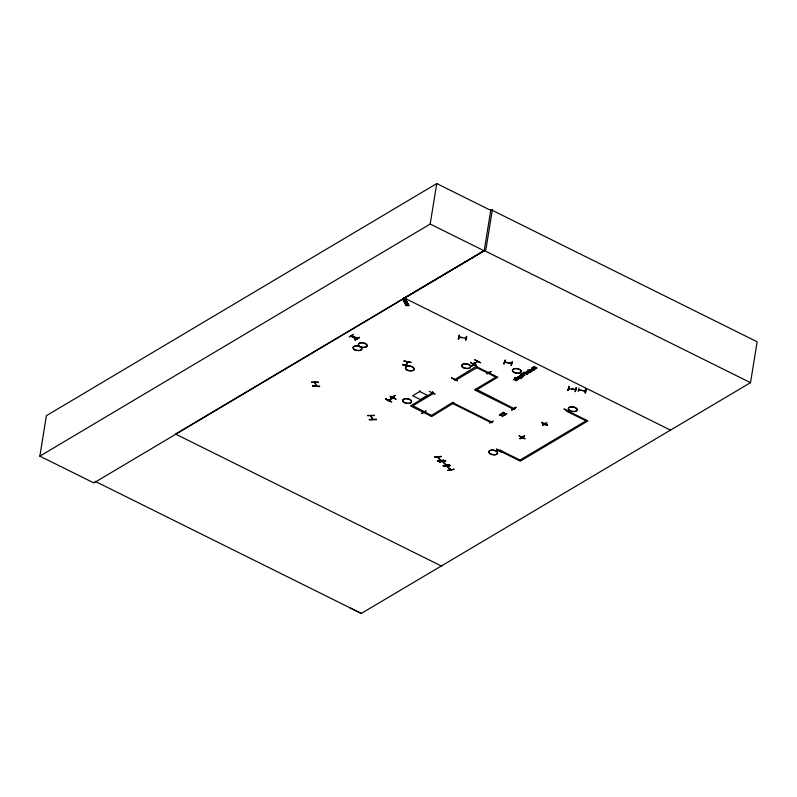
<?xml version="1.0" encoding="UTF-8"?>
<svg xmlns="http://www.w3.org/2000/svg" width="797" height="797" viewBox="0 0 797 797"><rect width="100%" height="100%" fill="white"/><g stroke="black" fill="none" stroke-linecap="round" stroke-linejoin="round"><path stroke-width="1.2" d="M369.34 419.282L369.38 419.83L376.244 419.71M406.191 364.727L406.151 365.365L407.287 361.878M319.577 386.007L319.577 386.535L312.534 385.957M534.159 369.24L534.448 369.748L532.257 368.294M410.923 362.505L403.979 360.852M349.654 607.712L361.29 613.431L750.525 382.66L757.15 341.783L490.862 209.611L484.187 250.826L93.847 482.942L39.85 456.143L46.405 415.675L436.746 183.569L490.743 210.368M311.547 382.152L318.601 382.251L311.537 382.261M312.514 386.017L319.577 386.545L312.573 385.678M315.373 382.261L314.994 382.819L315.024 381.873M315.891 385.2L316.12 385.848M316.14 385.21L316.19 386.166L315.253 382.51M349.156 337.041L353.42 334.262M356.767 338.486L351.078 335.617M355.163 340.05C363.691 334.461 357.096 340.08 354.894 339.572M367.606 415.516L374.451 415.436L367.467 415.626M372.548 419.531L370.814 415.855L371.362 415.805M371.332 416.203L372.837 419.581L372.468 418.744M372.707 418.734L372.717 419.242M376.194 419.202L376.244 419.75M376.204 419.252L369.28 419.62M386.037 398.649C385.041 399.496 391.636 402.804 391.735 401.509M389.265 399.676L389.464 399.775M390.181 396.537L396.109 399.257L390.241 396.199M395.212 395.471L391.018 397.932M393.17 397.494L392.811 398.261L392.532 397.763M393.1 398.092L392.931 397.324L388.727 400.323M393.618 397.394L393.828 396.886M395.163 395.481L390.958 398.261M402.834 364.339C402.146 365.415 410.017 367.018 409.817 365.763M406.36 364.428L406.151 365.365L406.55 364.757M406.49 365.355L406.6 364.478M39.85 456.143L430.191 224.027L436.746 183.569M410.953 362.276L403.92 361.19M412.477 405.484L431.476 415.456M419.72 391.546L427.431 395.372L420.378 399.566L412.667 395.74L419.72 391.546L419.87 390.62M425.887 411.013L421.922 413.633L421.653 413.135M423.058 411.551L423.087 412.039M423.207 411.461L423.775 412.208M429.304 391.297L434.783 394.356L435.072 393.887M432.363 392.254L432.273 392.841L432.801 392.154M432.542 392.473L432.632 391.885L432.133 392.682M441.1 456.322L434.614 457.02M437.394 461.055C448.751 458.833 443.301 461.911 437.453 460.716M440.721 460.616L437.922 457.398L438.3 456.98M457.358 380.906L451.65 377.788M459.431 335.089L458.235 338.924L458.683 338.655M445.762 460.796L439.645 461.911M454.141 379.452L453.951 379.352M443.002 461.692L446.091 465.309L445.762 464.492M430.659 415.944L452.935 402.246M443.331 466.006C454.967 463.465 447.964 466.086 443.192 465.508M451.64 378.047L457.348 380.647M454.041 402.794L431.775 416.492L410.475 405.922L432.661 392.732L433.777 393.28L411.591 406.47M444.128 466.454L450.245 465.348M465.338 337.808L466.026 338.496L465.289 338.217M465.667 340.209C466.604 331.821 467.331 339.492 465.717 339.871M445.732 464.99L445.971 464.452M453.792 468.945L453.931 469.483L447.675 470.399M449.309 464.392L449.458 464.93M447.346 466.614L450.534 469.851L450.245 469.034M492.367 209.641L485.871 249.77L404.328 298.008M450.454 468.995L450.215 469.543M476.347 365.046C476.247 366.361 469.672 363.004 470.648 362.197M471.535 366.371L475.709 363.811L471.595 366.032M473.976 363.781L473.876 363.213M474.843 359.995L480.721 362.794L474.853 359.736M477.343 361.4L477.144 361.31M477.622 367.208L455.436 380.398L454.33 379.84L476.596 366.142M476.516 389.434L514.593 408.871L513.786 409.359L474.514 389.863L496.7 376.672M486.917 373.644L491.191 371.541L486.897 373.903M489.009 372.647L488.77 372.119M493.492 420.886L489.378 423.107M491.978 422.579L492.187 422.071M505.238 360.025L503.694 363.771L504.132 363.512M505.248 362.326L505.517 361.778M502.817 416.094L502.429 416.632L501.592 415.466L499.47 414.799M499.41 415.137L499.779 414.609M501.502 414.878L500.845 413.982M504.222 415.267L501.951 415.267L501.174 413.782M505.517 414.49L505.129 415.028L504.292 413.862L502.16 413.195M502.768 416.433L502.15 415.177M502.11 413.523L502.479 413.005M502.499 451.829C502.399 453.134 495.824 449.787 496.8 448.98M510.877 363.462L510.947 362.884M512.302 361.489L511.455 365.355L511.116 364.936M504.202 413.274L503.545 412.368M506.922 413.663L504.65 413.663L503.873 412.179M502.09 415.516L503.903 415.456M505.467 414.829L504.85 413.573M500.028 449.996L499.5 450.694L500.227 450.096M504.79 413.912L506.603 413.852M516.884 379.77L516.307 380.607A1.076 0.548 9.2 0 1 515.779 380.707C514.533 380.059 514.942 379.242 513.726 379.432M516.456 379.551C515.769 381.823 514.852 378.924 515.31 378.685L514.713 378.017M514.822 379.452L514.852 378.645M514.653 378.356L514.992 377.858M513.676 379.77L515.36 378.346M514.932 378.196L515.639 378.177M515.111 379.143L515.828 378.067M516.755 379.591L517.602 379.731L515.958 378.336M515.898 378.675C517.054 375.795 520.75 380.348 517.701 378.824M515.749 407.406L511.903 409.708M516.237 378.206L517.054 378.924L517.094 378.276M517.044 380.099L515.629 378.834M521.905 377.758L520.401 378.605L517.652 376.981M516.496 378.226L517.034 378.615L517.96 377.758M518.04 379.382C519.146 378.834 518.299 377.519 517.054 378.924M518.279 377.36C520.272 375.855 520.82 379.85 518.339 377.021M522.274 376.702L521.945 377.21L519.146 376.104M519.554 376.582L520.072 375.915M520.013 376.254L519.734 375.746M513.876 408.861L514.583 408.761M519.674 376.084L520.013 375.576M514.513 409.18L514.723 408.672M521.507 377.559L520.839 378.386L519.893 377.798M522.135 373.883L521.338 374.66L521.039 374.142M511.823 409.947L516.058 407.267L511.853 410.047M522.015 374.869L521.447 375.566M521.756 375.726C525.552 376.264 518.698 376.881 521.627 374.67M525.093 375.028L522.424 373.713M522.892 376.314L522.384 376.035M520.989 374.48L522.812 373.096M522.613 376.812L522.702 376.194M522.374 374.042L523.161 373.275M527.325 373.683L525.432 373.006L527.225 373.225L526.917 374.251L523.818 372.348M523.759 372.687L524.097 372.179M524.037 372.518L525.074 372.667M522.085 374.221L524.805 375.208M526.917 374.251L527.016 373.634M527.405 372.139C523.689 370.814 533.223 372.687 528.012 372.687M527.036 371.352L527.793 370.954M527.853 370.256C527.913 368.901 528.8 372.119 529.756 370.834M528.829 371.591L527.734 371.272L528.142 370.744M528.222 371.96L526.976 372.129L528.281 371.621M527.375 372.787L528.57 371.771M529.387 370.436L530.563 369.888L532.266 370.635A1.096 0.558 9.2 0 1 532.316 371.023C531.061 372.05 531.719 369.678 529.447 370.107M530.334 371.91L529.915 372.468L529.427 371.013M524.944 438.758L519.076 435.73M530.284 372.249L529.856 371.003M531.46 371.103L531.011 371.82L530.115 371.013M524.207 435.859C525.502 436.886 519.793 439.526 520.013 438.32M531.39 369.38L531.908 369.35M532.217 369.499C536.002 370.037 529.158 370.655 532.087 368.453M532.765 367.995L532.117 367.666M532.067 368.005L532.396 367.507M521.417 436.736L521.646 437.802M531.589 369.529L532.575 368.453M521.567 436.646L521.447 437.224M536.919 367.806C534.926 370.565 534.249 366.331 532.814 367.297M532.336 367.845L533.044 367.825M533.352 370.087L532.844 369.818M533.034 368.483L533.313 367.527M533.073 370.595L533.163 369.967M534.448 369.748L534.956 369.22L533.362 367.985M520.043 438.659L524.247 435.909M532.755 367.636L533.572 367.009A1.205 0.608 9.2 0 1 534.219 366.969C535.464 367.238 535.186 370.117 536.421 367.547M541.87 422.181C540.874 423.028 547.459 426.325 547.569 425.03M542.498 425.259C550.797 419.949 545.646 424.94 542.548 424.921M544.102 423.247L543.883 423.755M545.098 423.197L544.67 423.984M544.889 423.645L545.297 423.297M569.835 412.049L564.146 408.931M568.978 386.495L567.843 390.311L568.291 390.042M568.709 387.94L568.659 388.667L569.397 388.667L568.789 387.92L568.63 388.687L575.653 389.753M569.377 388.797L569.437 388.368M566.438 410.505L567.036 410.754M569.845 411.79L564.137 409.2M574.936 389.195L575.474 389.872M576.4 388.089L575.265 391.596L576.111 387.74M578.154 391.636L578.841 388.009M579.22 390.042L579.319 389.454M579.299 390.052L579.359 389.633M585.536 390.361L584.888 390.291L584.908 391.068M584.888 390.889L584.968 390.301M585.984 388.966L585.586 392.931L585.247 392.522M409.758 366.102L402.714 364.857L409.768 366.042M459.321 335.358L458.594 338.894M458.634 338.984L459.371 335.427M462.051 337.241L459.042 337.131M568.231 390.381L568.938 386.724L568.201 390.281M575.265 391.596L576.072 387.96M585.197 392.861L585.994 389.225L585.267 392.821M360.105 346.695L360.114 346.655A4.443 2.261 9.2 0 1 360.931 342.869A4.443 2.261 9.2 0 1 367.098 345.928A4.443 2.261 9.2 0 1 360.134 346.705L360.065 346.755M406.4 365.385L407.526 361.968M504.083 363.84L505.188 360.264L504.043 363.751M511.654 363.472L504.631 362.167M511.066 365.275L512.282 361.748M473.408 363.84L477.542 361.449M473.687 363.99L477.762 361.579M385.758 399.118L391.656 401.818L385.937 398.988M470.569 362.496L476.088 365.474M496.521 449.438L502.429 452.098M496.72 449.279L502.449 452.168M547.479 425.339L541.761 422.51L547.509 425.369M434.554 457.239L441.03 456.571M353.639 337.181L354.137 337.021M354.167 337.48L354.067 337.49M445.682 461.045L439.386 462.041M390.919 398.181L394.874 395.621M314.865 382.49L315.891 386.137M446.32 465.239L442.753 461.672M450.783 469.822L447.237 466.215M521.368 437.653L521.985 437.473M437.692 457.02L440.522 460.716M403.033 298.775L403.68 298.596L406.948 305.57C405.265 305.45 400.084 296.335 405.673 298.736M408.662 305.46C406.629 306.277 403.75 297.64 405.663 298.745M406.161 305.56L408.771 305.56M406.6 305.56L403.232 298.606L406.36 305.4M404.896 298.765L408.652 305.381M568.62 388.537L569.257 388.627M578.542 389.793L585.436 390.978M585.526 391.158L578.652 389.962M475.63 390.42L497.816 377.22L476.516 366.65M515.589 378.515L516.087 378.565M532.207 368.632L532.715 368.334M532.994 368.164L533.492 368.214M536.341 367.905L536.869 368.134M519.216 460.576L586.811 420.378M389.075 400.443L393.08 398.042M423.277 411.929L423.536 412.258M421.663 413.444L425.847 410.953M514.185 408.811L514.374 409.13M519.963 438.659L524.207 436.138M354.844 339.911L359.138 337.171M531.858 369.688C533.352 368.513 534.777 370.326 533.342 370.426M521.397 375.905C522.892 374.729 524.316 376.543 522.892 376.652M405.195 298.765L408.213 305.47M405.484 298.656L408.791 305.55M353.938 337.011L354.516 337.27M529.935 369.639L531.719 369.858M443.132 465.846L449.299 464.671M443.869 466.594L450.195 465.687L443.899 466.564M447.615 470.389L453.782 469.264M437.443 461.065L443.909 460.297M527.963 373.026L528.959 372.677L528.521 372.109M519.843 378.137L520.67 377.439L518.379 376.812A1.265 0.648 9.2 0 0 517.97 377.2M403.551 299.293L405.842 299.273M403.76 299.762L406.052 299.732M404.079 300.449L406.37 300.419M404.368 301.067L406.649 301.037M404.687 301.754L406.968 301.724M406.042 304.713L408.333 304.683M393.27 397.045L393.768 397.314M527.744 371.282L529.367 371.352M528.092 371.083L529.696 371.173M473.866 363.073L473.817 363.641M575.026 389.613L575.514 389.713M526.399 372.249L526.13 372.219A1.106 0.568 9.2 0 0 525.492 372.279M526.08 372.558L527.893 373.414L527.196 374.082M502.429 413.334L504.152 413.613M499.729 414.948L501.452 415.217M465.906 338.327L459.062 337.28L459.62 337.4M571.658 388.627L573.84 389.006M511.584 363.452L504.77 362.207M491.649 422.211L492.128 422.49M517.691 377.449L518.508 377.728M517.911 378.097L516.675 378.336M521.636 437.115L522.135 437.384M408.453 305.55L405.364 298.745M315.174 382.47L315.353 381.922L314.994 382.779M669.988 429.872L670.616 430.181L403.7 297.699M750.525 382.66L484.237 250.497L175.539 434.056L441.827 566.229M430.191 224.027L484.187 250.826M532.157 369.838L532.785 370.157M528.122 370.087L531.29 371.651M521.696 376.054L522.334 376.373M519.953 375.915L522.224 377.041M586.004 420.856L566.926 411.391L567.733 410.903L587.927 420.926L520.331 461.124L500.137 451.102L500.944 450.624L520.023 460.088M476.815 367.686L495.893 377.15M452.845 402.744L492.118 422.241L491.311 422.719L453.154 403.78M95.002 481.258L361.29 613.431M513.935 408.891L514.593 409.06M519.066 435.989L524.954 438.788M423.197 411.919L423.675 412.129M351.716 335.517L357.415 338.416M351.537 335.607L357.225 338.476M535.146 366.979L534.269 366.63A1.205 0.608 9.2 0 0 533.621 366.67M441.04 456.651L434.564 457.348M403.641 298.676L406.659 305.57M525.024 373.006A1.285 0.658 9.2 0 1 526.209 372.538M392.981 397.075L393.708 397.285L393.08 397.155M491.341 422.261L492.068 422.46L491.44 422.33M350.8 336.055L356.478 338.954L350.8 336.055M354.874 349.853A4.443 2.261 9.2 0 0 361.838 349.076A4.443 2.261 9.2 0 0 355.671 346.008A4.443 2.261 9.2 0 0 354.874 349.853M354.884 349.704A4.463 2.271 9.2 0 0 361.878 348.917A4.463 2.271 9.2 0 0 355.691 345.848A4.463 2.271 9.2 0 0 354.884 349.704M360.144 346.565A4.463 2.271 9.2 0 0 367.138 345.788A4.463 2.271 9.2 0 0 360.951 342.71A4.463 2.271 9.2 0 0 360.144 346.565M490.593 454.061A4.463 2.271 9.2 0 0 497.587 453.274A4.463 2.271 9.2 0 0 491.39 450.205A4.463 2.271 9.2 0 0 490.593 454.061M490.613 453.911A4.463 2.271 9.2 0 0 497.607 453.124A4.463 2.271 9.2 0 0 491.42 450.056A4.463 2.271 9.2 0 0 490.613 453.911M570.134 410.824A4.463 2.271 9.2 0 0 577.128 410.037A4.463 2.271 9.2 0 0 570.941 406.968A4.463 2.271 9.2 0 0 570.134 410.824M570.164 410.674A4.463 2.271 9.2 0 0 577.158 409.897A4.463 2.271 9.2 0 0 570.961 406.819A4.463 2.271 9.2 0 0 570.164 410.674M404.517 402.644A4.463 2.271 9.2 0 0 411.511 401.867A4.463 2.271 9.2 0 0 405.324 398.789A4.463 2.271 9.2 0 0 404.517 402.644M404.547 402.505A4.463 2.271 9.2 0 0 411.541 401.718A4.463 2.271 9.2 0 0 405.344 398.649A4.463 2.271 9.2 0 0 404.547 402.505M463.585 367.756A4.463 2.271 9.2 0 0 470.579 366.979A4.463 2.271 9.2 0 0 464.382 363.9A4.463 2.271 9.2 0 0 463.585 367.756M463.605 367.596A4.463 2.271 9.2 0 0 470.599 366.819A4.463 2.271 9.2 0 0 464.412 363.741A4.463 2.271 9.2 0 0 463.605 367.596M407.257 370.117A4.463 2.271 9.2 0 0 414.251 369.34A4.463 2.271 9.2 0 0 408.054 366.261A4.463 2.271 9.2 0 0 407.257 370.117M407.277 369.967A4.463 2.271 9.2 0 0 414.271 369.19A4.463 2.271 9.2 0 0 408.084 366.112A4.463 2.271 9.2 0 0 407.277 369.967M514.204 372.538A4.463 2.271 9.2 0 0 521.198 371.751A4.463 2.271 9.2 0 0 515.011 368.682A4.463 2.271 9.2 0 0 514.204 372.538M514.224 372.388A4.463 2.271 9.2 0 0 521.228 371.601A4.463 2.271 9.2 0 0 515.031 368.533A4.463 2.271 9.2 0 0 514.224 372.388"/></g></svg>
